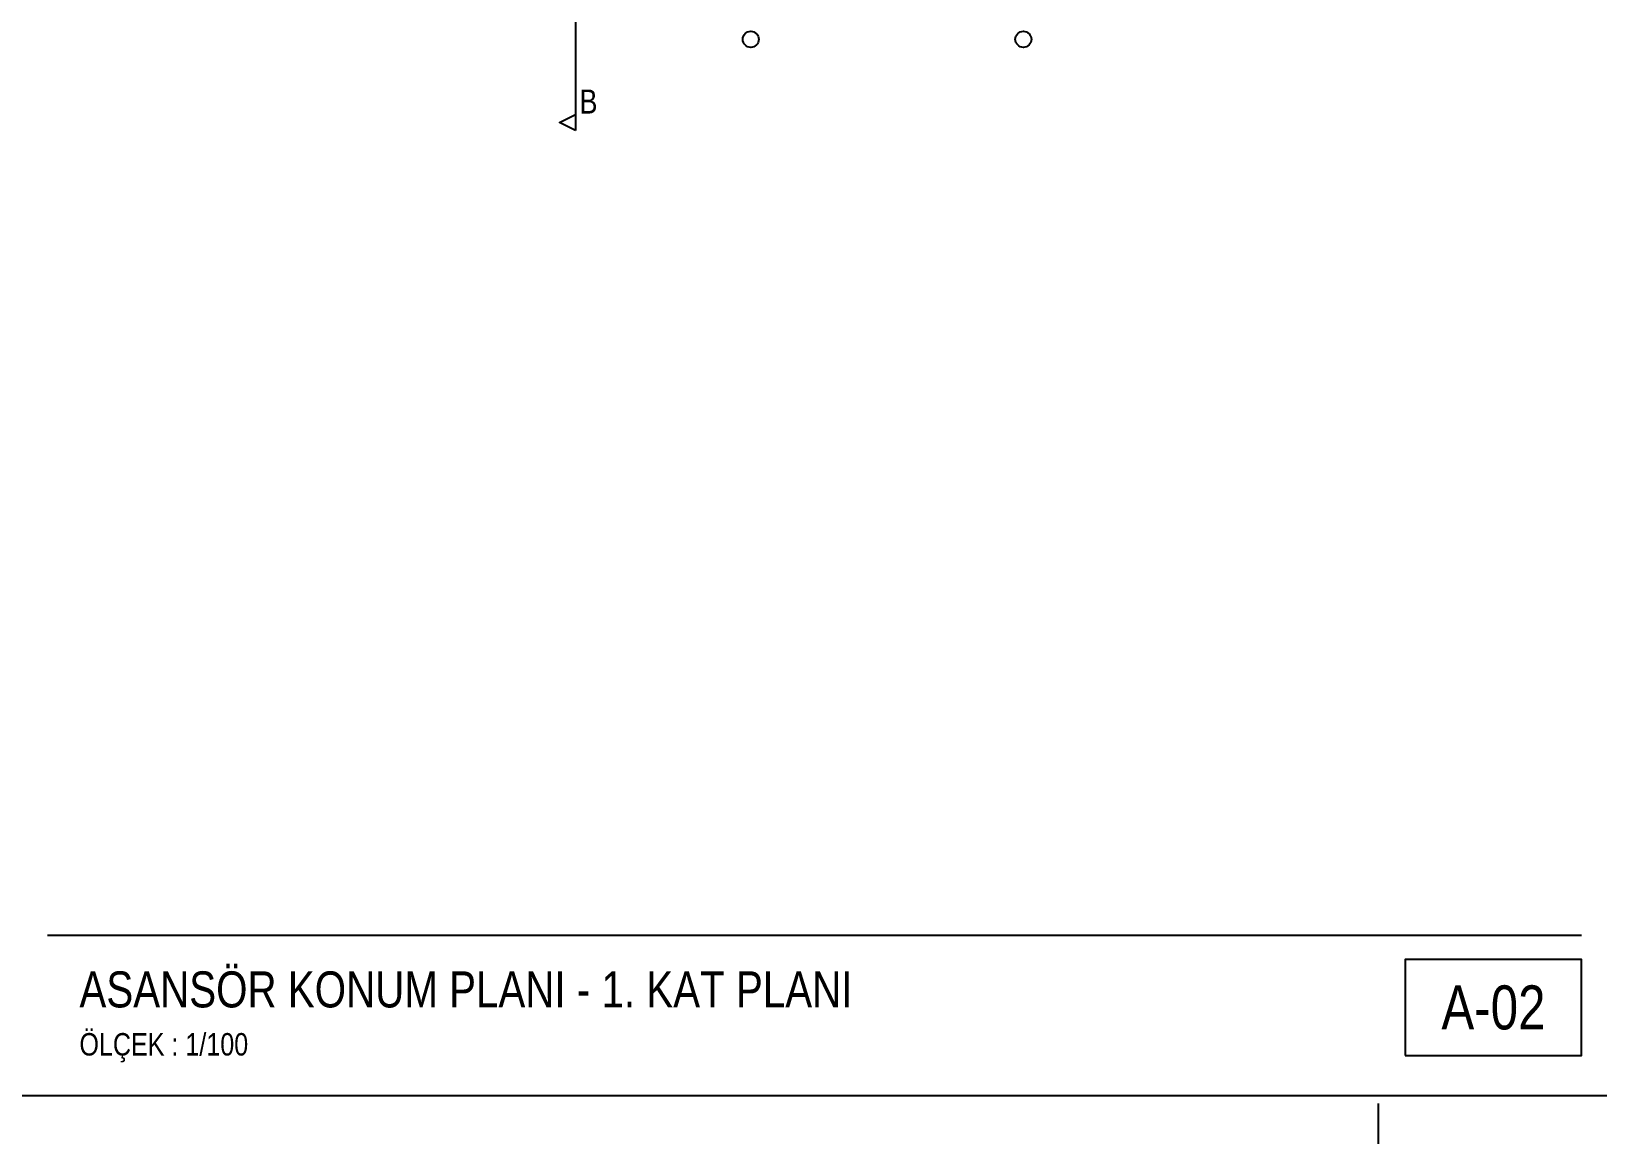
# Model space of a CAD drawing. Header units: centimetres. Extents: x 0 to 12309, y -30 to 2970.
# Drawn here: x 1160 to 2137, y -30 to 664 of the extents above; entities that cross this region are included whole.
import ezdxf
from ezdxf.enums import TextEntityAlignment as Align

# ---------------------------------------------------------------- set-up
doc = ezdxf.new("R2010")
doc.units = ezdxf.units.CM
doc.linetypes.add('CENTER', pattern=[40, 25, -5, 5, -5])
for name, color, linetype in [('SCOTT-ANTET', 4, 'CONTINUOUS'), ('SCOTT-BASLIK', 5, 'CONTINUOUS'), ('SCOTT-CERCEVE', 7, 'CONTINUOUS'), ('SCOTT-EKSEN', 8, 'CENTER'), ('SCOTT-MIMARI', 8, 'CONTINUOUS')]:
    doc.layers.add(name, color=color, linetype=linetype)
doc.styles.get("Standard").update_dxf_attribs({"font": 'arial.ttf', "width": 0.8})

msp = doc.modelspace()

# ---------------------------------------------------------------- linework, layer by layer
at = {"layer": 'SCOTT-ANTET'}
msp.add_line((1170, 100), (2126.73, 100), dxfattribs=at)
msp.add_lwpolyline([(2016.73, 25), (2126.73, 25), (2126.73, 85), (2016.73, 85)], close=True, dxfattribs=at)
at = {"layer": 'SCOTT-CERCEVE'}
for points in [[(0, 0), (12308.93, 0), (12308.93, 2970), (0, 2970)], [(100, 0), (12283.93, 0), (12283.93, 2970), (100, 2970)]]:
    msp.add_lwpolyline(points, close=True, dxfattribs=at)
at = {"layer": 'SCOTT-EKSEN'}
msp.add_line((2000, -30), (2000, -5), dxfattribs=at)
at = {"layer": 'SCOTT-MIMARI'}
for points in [[(1499.42, 2464.04), (1499.42, 612.01)], [(1499.42, 602.01), (1489.42, 607.01), (1499.42, 612.01), (1499.42, 602.01)]]:
    msp.add_lwpolyline(points, dxfattribs=at)
for centre in [(1608.59, 658.94), (1778.59, 658.94)]:
    msp.add_circle(centre, 5, dxfattribs=at)

# ---------------------------------------------------------------- texts
at = {"layer": 'SCOTT-ANTET', "width": 0.8}
msp.add_text('A-02', height=27.5, dxfattribs=at).set_placement((2071.73, 55), align=Align.MIDDLE_CENTER)
msp.add_text('ÖLÇEK : 1/100', height=14, dxfattribs=at).set_placement((1190, 25))
at = {"layer": 'SCOTT-BASLIK', "width": 0.8}
msp.add_text('ASANSÖR KONUM PLANI - 1. KAT PLANI', height=22.5, dxfattribs=at).set_placement((1190, 55))
at = {"layer": 'SCOTT-MIMARI', "width": 0.8}
msp.add_text('B', height=15, dxfattribs=at).set_placement((1501.86, 612.63))

doc.saveas('drawing.dxf')
